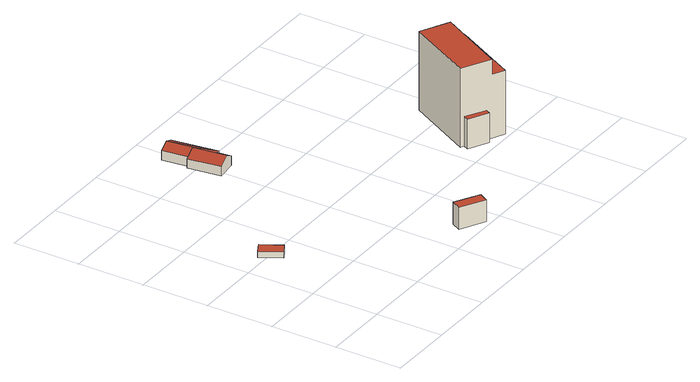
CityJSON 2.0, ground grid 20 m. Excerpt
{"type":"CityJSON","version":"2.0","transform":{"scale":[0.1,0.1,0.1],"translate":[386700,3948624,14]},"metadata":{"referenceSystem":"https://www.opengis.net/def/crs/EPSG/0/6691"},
"CityObjects":{
"building1":{"type":"Building","attributes":{"class":"9999","usage":"461","measuredHeight":-9999,"storeysAboveGround":9999,"storeysBelowGround":9999,"BuildingDetailAttribute.buildingRoofEdgeArea":-9999,"BuildingDetailAttribute.fireproofStructureType":"1011","BuildingDetailAttribute.urbanPlanType":"21","BuildingDetailAttribute.areaClassificationType":"22","BuildingDetailAttribute.districtsAndZonesType":"10","BuildingDetailAttribute.landUseType":"217","BuildingDetailAttribute.detailedUsage":"0","BuildingDetailAttribute.specifiedBuildingCoverageRate":80,"BuildingDetailAttribute.specifiedFloorAreaRate":500,"BuildingDetailAttribute.surveyYear":"0001","BuildingIDAttribute.prefecture":"13","BuildingIDAttribute.city":"13101"},"geometry":[{"type":"Solid","lod":"2","boundaries":[[[[0,1,2,3]],[[4,5,6,7]],[[1,6,5,2]],[[0,7,6,1]],[[2,5,4,3]],[[3,4,7,0]]]],"semantics":{"surfaces":[{"type":"GroundSurface"},{"type":"RoofSurface"},{"type":"WallSurface"}],"values":[[0,1,2,2,2,2]]}}]},
"building2":{"type":"Building","attributes":{"class":"9999","usage":"461","measuredHeight":6.6,"storeysAboveGround":9999,"storeysBelowGround":9999,"RiverFloodingRiskAttribute.description":"10","RiverFloodingRiskAttribute.rank":"1","RiverFloodingRiskAttribute.depth":0.29,"RiverFloodingRiskAttribute.adminType":"2","RiverFloodingRiskAttribute.scale":"2","BuildingDetailAttribute.buildingRoofEdgeArea":-9999,"BuildingDetailAttribute.fireproofStructureType":"1011","BuildingDetailAttribute.urbanPlanType":"21","BuildingDetailAttribute.areaClassificationType":"22","BuildingDetailAttribute.districtsAndZonesType":"10","BuildingDetailAttribute.landUseType":"215","BuildingDetailAttribute.detailedUsage":"0","BuildingDetailAttribute.specifiedBuildingCoverageRate":80,"BuildingDetailAttribute.specifiedFloorAreaRate":500,"BuildingDetailAttribute.surveyYear":"0001","BuildingIDAttribute.prefecture":"13","BuildingIDAttribute.city":"13101"},"geometry":[{"type":"Solid","lod":"2","boundaries":[[[[8,9,10,11]],[[12,13,14,15]],[[11,12,15,8]],[[10,13,12,11]],[[8,15,14,9]],[[9,14,13,10]]]],"semantics":{"surfaces":[{"type":"GroundSurface"},{"type":"RoofSurface"},{"type":"WallSurface"}],"values":[[0,1,2,2,2,2]]}}]},
"building3":{"type":"Building","attributes":{"延べ面積換算係数":"1","説明注記":"休憩所","大字・町コード":"46","町・丁目コード":"1","13+区市町村コード+大字・町コード+町・丁目コード":"13101046001","class":"3001","usage":"454","measuredHeight":4.3,"storeysAboveGround":1,"storeysBelowGround":0,"RiverFloodingRiskAttribute.description":"10","RiverFloodingRiskAttribute.rank":"1","RiverFloodingRiskAttribute.depth":0.04,"RiverFloodingRiskAttribute.adminType":"2","RiverFloodingRiskAttribute.scale":"2","BuildingDetailAttribute.buildingRoofEdgeArea":126.59,"BuildingDetailAttribute.fireproofStructureType":"1001","BuildingDetailAttribute.urbanPlanType":"21","BuildingDetailAttribute.areaClassificationType":"22","BuildingDetailAttribute.districtsAndZonesType":"10","BuildingDetailAttribute.landUseType":"217","BuildingDetailAttribute.detailedUsage":"3002","BuildingDetailAttribute.specifiedBuildingCoverageRate":80,"BuildingDetailAttribute.specifiedFloorAreaRate":500,"BuildingDetailAttribute.surveyYear":2021,"BuildingIDAttribute.prefecture":"13","BuildingIDAttribute.city":"13101"},"address":[{"country":"日本","locality":"東京都千代田区永田町一丁目"}],"geometry":[{"type":"Solid","lod":"2","boundaries":[[[[16,17,18,19,20,21,22,23]],[[24,25,26]],[[27,28,29]],[[28,30,29]],[[26,31,32,33,24]],[[34,35,30,28]],[[30,26,29]],[[26,25,29]],[[36,37,24]],[[19,18,29,25]],[[34,16,23,35]],[[31,35,23,22,32]],[[37,36,20,19,25]],[[30,35,31,26]],[[21,33,32,22]],[[16,34,28,27,17]],[[20,36,24,33,21]],[[37,25,24]],[[29,18,17,27]]]],"semantics":{"surfaces":[{"type":"GroundSurface"},{"type":"RoofSurface"},{"type":"WallSurface"}],"values":[[0,1,1,1,1,1,1,1,1,2,2,2,2,2,2,2,2,2,2]]}}]},
"building4":{"type":"Building","attributes":{"延べ面積換算係数":"1","大字・町コード":"8","町・丁目コード":"2","13+区市町村コード+大字・町コード+町・丁目コード":"13101008002","class":"3002","usage":"452","measuredHeight":24,"storeysAboveGround":3,"storeysBelowGround":0,"BuildingDetailAttribute.buildingRoofEdgeArea":296.19,"BuildingDetailAttribute.fireproofStructureType":"1001","BuildingDetailAttribute.urbanPlanType":"21","BuildingDetailAttribute.areaClassificationType":"22","BuildingDetailAttribute.districtsAndZonesType":"10","BuildingDetailAttribute.landUseType":"214","BuildingDetailAttribute.detailedUsage":"1141","BuildingDetailAttribute.specifiedBuildingCoverageRate":80,"BuildingDetailAttribute.specifiedFloorAreaRate":500,"BuildingDetailAttribute.surveyYear":2021,"BuildingIDAttribute.prefecture":"13","BuildingIDAttribute.city":"13101"},"address":[{"country":"日本","locality":"東京都千代田区霞が関二丁目"}],"geometry":[{"type":"Solid","lod":"2","boundaries":[[[[38,39,40,41,42,43,44,45,46,47]],[[48,49,50,51]],[[52,53,54,55]],[[56,57,58,59]],[[41,55,54,51,50,46,45,58,57,42]],[[42,57,56,43]],[[40,52,55,41]],[[54,53,39,38,48,51]],[[46,50,49,47]],[[44,59,58,45]],[[43,56,59,44]],[[47,49,48,38]],[[39,53,52,40]]]],"semantics":{"surfaces":[{"type":"GroundSurface"},{"type":"RoofSurface"},{"type":"WallSurface"}],"values":[[0,1,1,1,2,2,2,2,2,2,2,2,2]]}}]}
},
"vertices":[
[6,375,62],[37,392,62],[71,332,62],[40,315,62],[40,315,81],[71,332,81],[37,392,81],[6,375,81],
[559,32,20],[544,5,20],[472,44,20],[487,72,20],[487,72,86],[472,44,86],[544,5,86],[559,32,86],
[313,868,50],[373,876,50],[392,739,50],[382,738,50],[387,698,50],[327,690,50],[313,788,50],[323,790,50],[361,695,94],[382,738,78],[347,793,94],[373,876,78],[343,872,91],[392,739,78],[353,794,91],[323,790,83],[313,788,78],[327,690,79],[313,868,78],[323,790,78],[387,698,79],[382,738,79],
[1034,427,9],[1030,420,9],[1066,400,9],[966,213,9],[915,240,9],[907,225,9],[848,256,9],[856,272,9],[846,277,9],[950,471,9],[1034,427,249],[950,471,249],[846,277,249],[930,232,249],[1066,400,203],[1030,420,203],[930,232,203],[966,213,203],[907,225,99],[915,240,99],[856,272,99],[848,256,99]
]}
